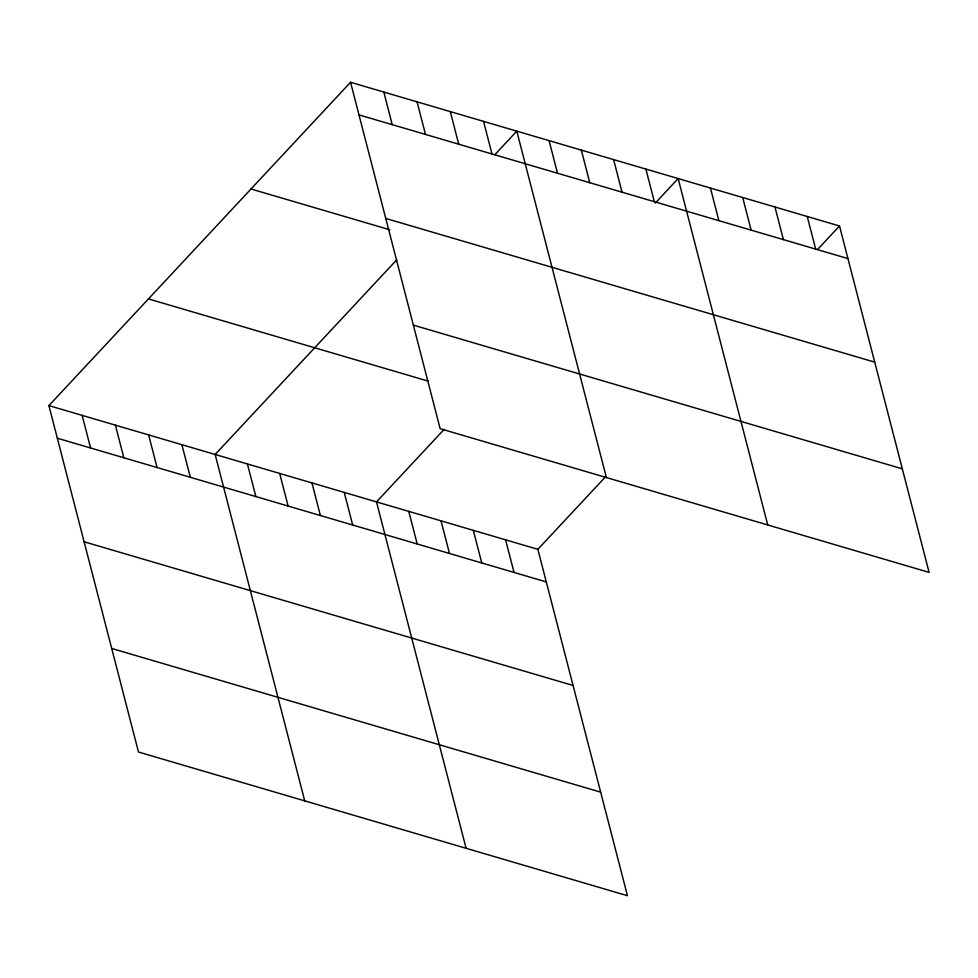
<?xml version="1.0" encoding="UTF-8"?>
<svg xmlns="http://www.w3.org/2000/svg" width="978" height="978" viewBox="0 0 978 978"><rect width="100%" height="100%" fill="white"/><g stroke="black" fill="none" stroke-linecap="round" stroke-linejoin="round"><path stroke-width="1.47" d="M605.553 476.763L537.863 549.318L627.448 895.714L138.485 752.021L48.9 405.613L350.552 82.286L839.515 225.979L929.1 572.387L440.137 428.682L350.552 82.286M396.738 259.83L215.148 454.477L304.733 800.872M494.905 154.622L516.8 131.15L606.384 477.545M444.195 429.342L376.506 501.897L466.09 848.293M655.26 203.106L678.157 178.558L767.742 524.966M817.62 249.463L839.515 225.979M358.987 114.891L847.95 258.583M385.772 218.449L874.723 362.141M251.004 188.986L389.794 229.769M413.364 325.136L902.315 468.829M148.448 298.913L428.34 381.175M48.9 405.613L537.863 549.318M57.335 438.217L546.286 581.922M84.108 541.775L573.071 685.468M111.7 648.463L600.663 792.156M807.241 216.505L815.676 249.109M774.967 207.018L783.402 239.622M742.705 197.532L751.128 230.136M710.431 188.045L718.867 220.649M645.883 169.084L654.319 201.688M613.609 159.597L622.045 192.201M581.348 150.111L589.771 182.715M549.074 140.624L557.509 173.228M483.548 121.37L491.983 153.974M450.308 111.602L458.731 144.206M417.056 101.834L425.491 134.438M505.589 539.832L514.025 572.436M383.804 92.054L392.239 124.658M473.315 530.345L481.751 562.949M441.041 520.858L449.477 553.462M408.78 511.372L417.203 543.976M344.232 492.411L352.667 525.015M311.958 482.924L320.393 515.528M279.684 473.438L288.119 506.042M247.422 463.951L255.845 496.555M181.896 444.697L190.331 477.301M148.644 434.929L157.079 467.533M115.404 425.161L123.827 457.765M82.152 415.381L90.575 447.985"/></g></svg>
